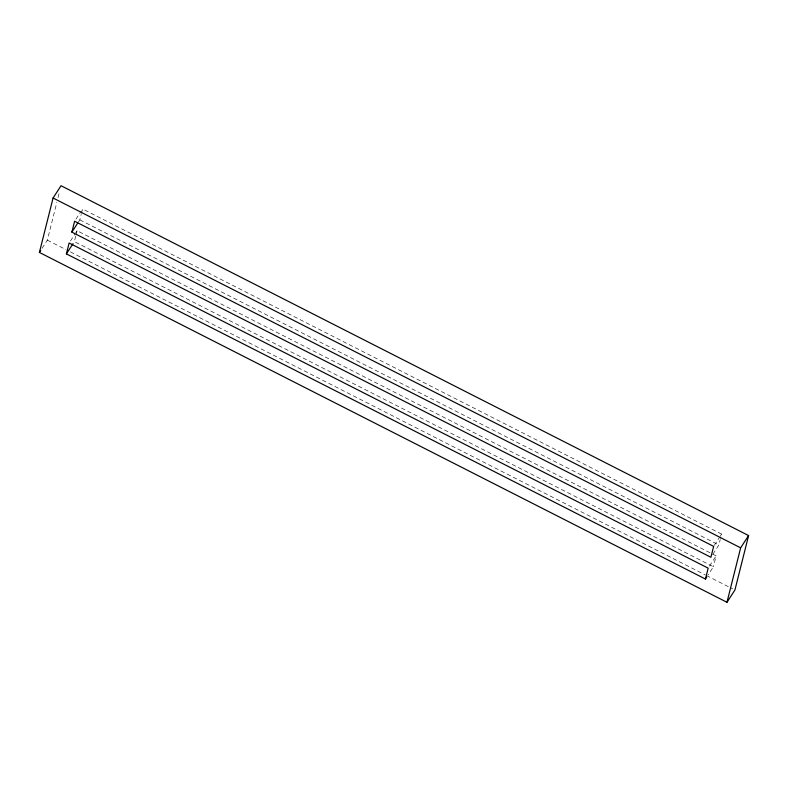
<?xml version="1.0" encoding="UTF-8"?>
<svg xmlns="http://www.w3.org/2000/svg" width="788" height="788" viewBox="0 0 788 788"><rect width="100%" height="100%" fill="white"/><g stroke="black" fill="none" stroke-linecap="round" stroke-linejoin="round"><path stroke-width="0.59" stroke-dasharray="3.94 2.96" d="M42.05 248.338L47.359 240.153L56.864 202.289M58.056 197.561L59.543 191.642M75.727 236.173L74.358 241.621L713.396 566.769L708.087 574.954M75.993 235.09L77.096 230.726L716.125 555.875L713.396 566.769M78.505 221.891L79.824 219.842L81.194 214.405M81.469 213.312L82.563 208.958L721.601 534.106L720.508 538.46M712.894 554.2L718.863 544.991L720.232 539.553M75.934 219.192L81.233 211.007M70.467 240.961L75.106 233.8M75.766 232.775L77.096 230.726M714.302 545.355L719.611 537.18M720.271 536.155L721.601 534.106M709.495 566.109L716.125 555.875M79.824 219.842L718.863 544.991M47.359 240.153L65.995 249.638M70.388 251.874L705.319 574.935M706.412 575.496L732.732 588.882"/><path stroke-width="1.18" d="M39.4 252.436L53.072 198.005L61.031 185.722L748.6 535.564L734.928 589.995L726.969 602.278L39.4 252.436L40.73 250.387M66.399 253.894L69.137 243.009L708.176 568.158L705.437 579.042L66.399 253.894L73.028 243.659M71.875 232.125L74.604 221.231L713.642 546.38L710.904 557.274L71.875 232.125L77.835 222.915M726.969 602.278L740.641 547.847L748.6 535.564M705.437 579.042L706.767 576.993M53.072 198.005L740.641 547.847"/></g></svg>
